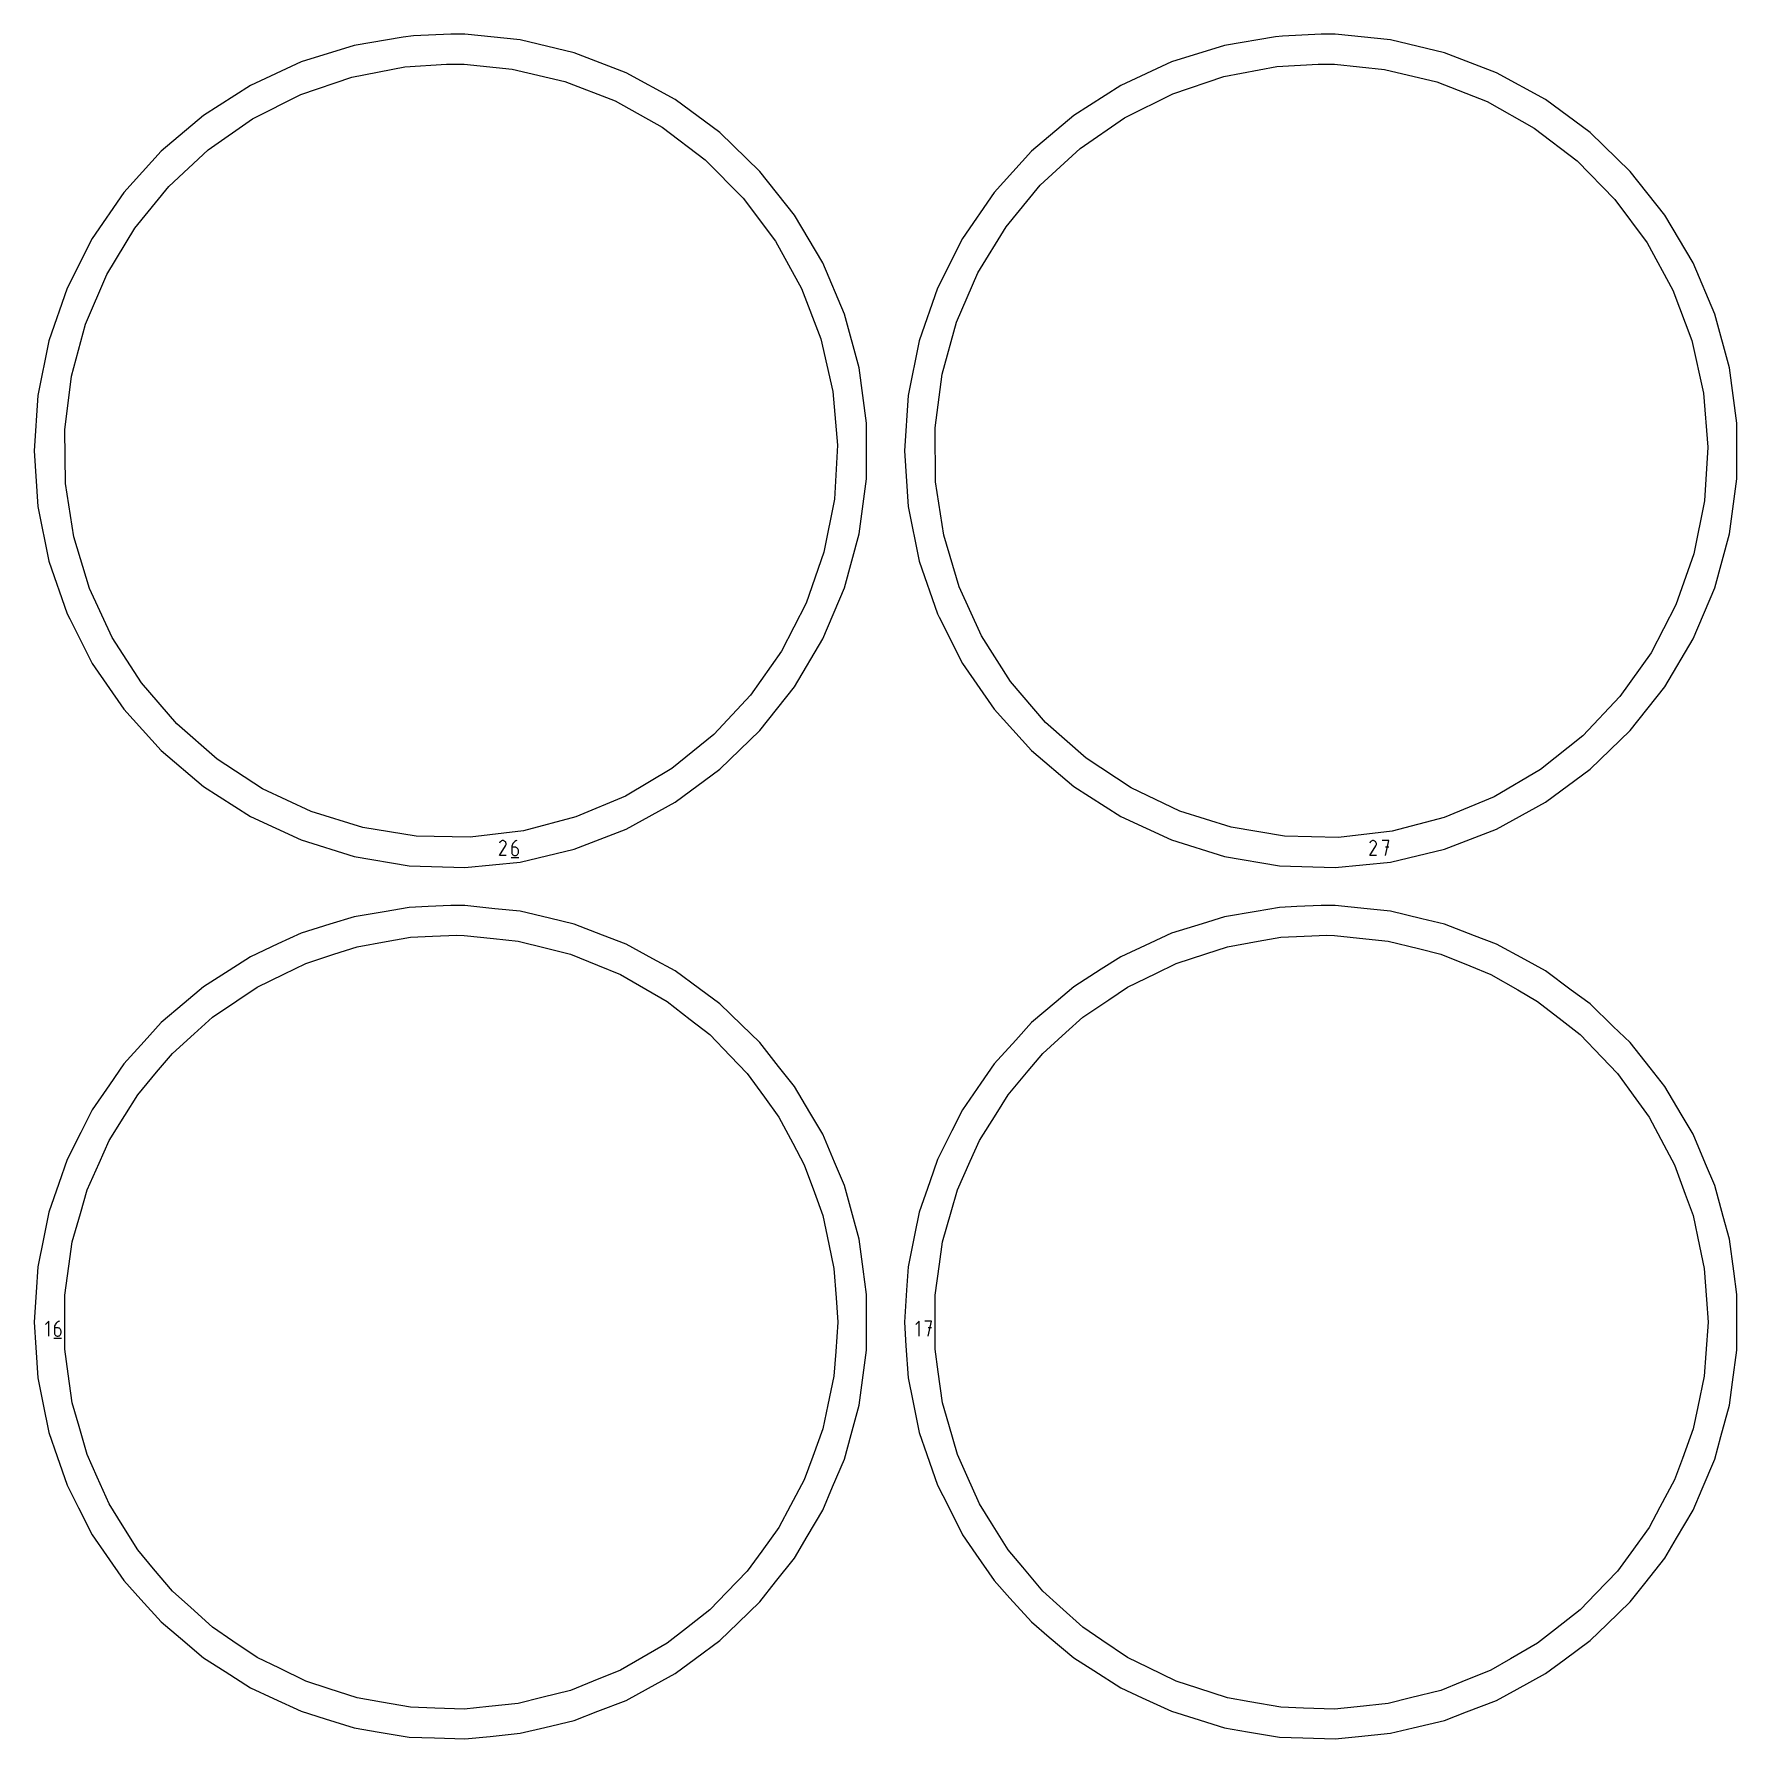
# Model space of a CAD drawing. Extents: x 0 to 800, y 0 to 1000.
# Drawn here: x 372.2 to 515.2, y 79.8 to 223 of the extents above; entities that cross this region are included whole.
import ezdxf

# ---------------------------------------------------------------- set-up
doc = ezdxf.new("R2010")
doc.units = 0

msp = doc.modelspace()

# ---------------------------------------------------------------- linework, layer by layer
at = {"layer": 'annotation', "color": 1}
for p, q in [((411.237787, 153.985344), (411.754779, 154.817636)), ((411.275313, 155.105047), (411.238577, 155.034577)), ((411.304466, 155.146386), (411.275313, 155.105047)), ((411.339443, 155.180895), (411.304466, 155.146386)), ((411.379181, 155.208297), (411.339443, 155.180895)), ((411.422615, 155.228316), (411.379181, 155.208297)), ((411.468682, 155.240675), (411.422615, 155.228316)), ((411.516318, 155.245098), (411.468682, 155.240675)), ((411.564459, 155.241308), (411.516318, 155.245098)), ((411.612041, 155.22903), (411.564459, 155.241308)), ((411.658001, 155.207987), (411.612041, 155.22903)), ((411.699108, 155.178798), (411.658001, 155.207987)), ((411.658001, 155.207987), (411.658001, 155.207987)), ((411.733477, 155.14377), (411.699108, 155.178798)), ((411.760804, 155.103979), (411.733477, 155.14377)), ((411.754779, 154.817636), (411.755397, 154.8184)), ((411.754779, 154.817636), (411.754779, 154.817636)), ((411.755397, 154.8184), (411.75599, 154.819172)), ((411.75599, 154.819172), (411.756561, 154.819956)), ((411.756561, 154.819956), (411.757115, 154.82076)), ((411.757115, 154.82076), (411.757655, 154.82159)), ((411.757655, 154.82159), (411.758185, 154.822452)), ((411.758185, 154.822452), (411.75871, 154.823353)), ((411.75871, 154.823353), (411.759232, 154.8243)), ((411.759232, 154.8243), (411.759757, 154.825299)), ((411.759757, 154.825299), (411.781103, 154.871132)), ((411.759757, 154.825299), (411.759757, 154.825299)), ((411.780783, 155.060497), (411.760804, 155.103979)), ((411.793107, 155.014397), (411.780783, 155.060497)), ((411.781103, 154.871132), (411.793573, 154.918641)), ((411.797473, 154.966754), (411.793107, 155.014397)), ((411.793573, 154.918641), (411.797473, 154.966754)), ((412.275987, 154.769282), (412.269793, 154.684132)), ((412.269793, 154.684132), (412.269793, 154.265418)), ((412.549541, 154.684132), (412.269793, 154.684132)), ((412.294067, 154.851096), (412.275987, 154.769282)), ((412.323278, 154.928557), (412.294067, 154.851096)), ((412.362864, 155.000651), (412.323278, 154.928557)), ((412.412071, 155.066366), (412.362864, 155.000651)), ((412.470143, 155.124685), (412.412071, 155.066366)), ((412.536327, 155.174595), (412.470143, 155.124685)), ((412.609867, 155.215081), (412.536327, 155.174595)), ((412.599854, 154.679642), (412.549541, 154.684132)), ((412.647197, 154.666692), (412.599854, 154.679642)), ((412.690007, 155.245129), (412.609867, 155.215081)), ((412.690783, 154.646064), (412.647197, 154.666692)), ((412.690007, 155.245129), (412.690007, 155.245129)), ((412.729823, 154.618539), (412.690783, 154.646064)), ((412.763531, 154.584896), (412.729823, 154.618539)), ((484.334278, 153.985344), (484.85127, 154.817636)), ((484.371804, 155.105047), (484.335068, 155.034577)), ((484.400957, 155.146386), (484.371804, 155.105047)), ((484.435934, 155.180895), (484.400957, 155.146386)), ((484.475672, 155.208297), (484.435934, 155.180895)), ((484.519106, 155.228316), (484.475672, 155.208297)), ((484.565173, 155.240675), (484.519106, 155.228316)), ((484.612809, 155.245098), (484.565173, 155.240675)), ((484.66095, 155.241308), (484.612809, 155.245098)), ((484.708532, 155.22903), (484.66095, 155.241308)), ((484.754492, 155.207987), (484.708532, 155.22903)), ((484.795599, 155.178798), (484.754492, 155.207987)), ((484.754492, 155.207987), (484.754492, 155.207987)), ((484.829968, 155.14377), (484.795599, 155.178798)), ((484.857295, 155.103979), (484.829968, 155.14377)), ((484.85127, 154.817636), (484.851888, 154.8184)), ((484.85127, 154.817636), (484.85127, 154.817636)), ((484.851888, 154.8184), (484.852481, 154.819172)), ((484.852481, 154.819172), (484.853052, 154.819956)), ((484.853052, 154.819956), (484.853606, 154.82076)), ((484.853606, 154.82076), (484.854146, 154.82159)), ((484.854146, 154.82159), (484.854676, 154.822452)), ((484.854676, 154.822452), (484.855201, 154.823353)), ((484.855201, 154.823353), (484.855723, 154.8243)), ((484.855723, 154.8243), (484.856247, 154.825299)), ((484.856247, 154.825299), (484.877594, 154.871132)), ((484.856247, 154.825299), (484.856247, 154.825299)), ((484.877274, 155.060497), (484.857295, 155.103979)), ((484.889598, 155.014397), (484.877274, 155.060497)), ((484.877594, 154.871132), (484.890064, 154.918641)), ((484.893964, 154.966754), (484.889598, 155.014397)), ((484.890064, 154.918641), (484.893964, 154.966754)), ((485.926451, 155.245129), (485.366245, 155.245129)), ((485.646387, 153.985354), (485.926451, 155.245129)), ((485.926451, 154.684132), (485.646387, 154.684132)), ((411.797283, 153.985344), (411.237787, 153.985344)), ((412.234755, 153.827883), (412.864643, 153.827883)), ((412.269793, 154.265418), (412.269793, 154.265418)), ((412.269793, 154.265418), (412.27431, 154.215094)), ((412.27431, 154.215094), (412.287328, 154.167722)), ((412.287328, 154.167722), (412.308051, 154.124095)), ((412.308051, 154.124095), (412.335681, 154.085004)), ((412.335681, 154.085004), (412.369421, 154.051244)), ((412.369421, 154.051244), (412.408475, 154.023606)), ((412.408475, 154.023606), (412.452044, 154.002884)), ((412.452044, 154.002884), (412.499332, 153.989869)), ((412.499332, 153.989869), (412.549541, 153.985354)), ((412.549541, 153.985354), (412.599854, 153.989869)), ((412.549541, 153.985354), (412.549541, 153.985354)), ((412.599854, 153.989869), (412.647197, 154.002884)), ((412.647197, 154.002884), (412.690783, 154.023606)), ((412.690783, 154.023606), (412.729823, 154.051244)), ((412.729823, 154.051244), (412.763531, 154.085004)), ((412.791119, 154.545918), (412.763531, 154.584896)), ((412.763531, 154.085004), (412.791119, 154.124095)), ((412.8118, 154.502385), (412.791119, 154.545918)), ((412.791119, 154.124095), (412.8118, 154.167722)), ((412.824785, 154.455079), (412.8118, 154.502385)), ((412.8118, 154.167722), (412.824785, 154.215094)), ((412.829289, 154.404779), (412.824785, 154.455079)), ((412.824785, 154.215094), (412.829289, 154.265418)), ((412.829289, 154.265418), (412.829289, 154.404779)), ((412.829289, 154.404779), (412.829289, 154.404779)), ((484.893774, 153.985344), (484.334278, 153.985344)), ((373.383218, 114.896292), (373.103154, 114.616149)), ((373.383218, 113.636518), (373.383218, 114.896292)), ((373.909078, 114.57972), (373.879868, 114.502259)), ((373.948665, 114.651815), (373.909078, 114.57972)), ((373.997871, 114.717529), (373.948665, 114.651815)), ((374.055944, 114.775849), (373.997871, 114.717529)), ((374.122128, 114.825758), (374.055944, 114.775849)), ((374.195667, 114.866244), (374.122128, 114.825758)), ((374.275808, 114.896292), (374.195667, 114.866244)), ((374.275808, 114.896292), (374.275808, 114.896292)), ((446.479709, 114.896292), (446.199645, 114.616149)), ((446.479709, 113.636518), (446.479709, 114.896292)), ((447.512252, 114.896292), (446.952045, 114.896292)), ((447.232188, 113.636518), (447.512252, 114.896292)), ((373.820556, 113.479046), (374.450443, 113.479046)), ((373.861788, 114.420446), (373.855594, 114.335295)), ((373.855594, 114.335295), (373.855594, 113.916582)), ((374.135342, 114.335295), (373.855594, 114.335295)), ((373.855594, 113.916582), (373.855594, 113.916582)), ((373.855594, 113.916582), (373.86011, 113.866258)), ((373.86011, 113.866258), (373.873129, 113.818886)), ((373.879868, 114.502259), (373.861788, 114.420446)), ((373.873129, 113.818886), (373.893851, 113.775258)), ((373.893851, 113.775258), (373.921482, 113.736168)), ((373.921482, 113.736168), (373.955222, 113.702408)), ((373.955222, 113.702408), (373.994275, 113.67477)), ((373.994275, 113.67477), (374.037845, 113.654047)), ((374.037845, 113.654047), (374.085132, 113.641033)), ((374.085132, 113.641033), (374.135342, 113.636518)), ((374.185655, 114.330805), (374.135342, 114.335295)), ((374.135342, 113.636518), (374.185655, 113.641033)), ((374.135342, 113.636518), (374.135342, 113.636518)), ((374.232998, 114.317856), (374.185655, 114.330805)), ((374.185655, 113.641033), (374.232998, 113.654047)), ((374.276584, 114.297228), (374.232998, 114.317856)), ((374.232998, 113.654047), (374.276584, 113.67477)), ((374.315624, 114.269702), (374.276584, 114.297228)), ((374.276584, 113.67477), (374.315624, 113.702408)), ((374.349332, 114.23606), (374.315624, 114.269702)), ((374.315624, 113.702408), (374.349332, 113.736168)), ((374.37692, 114.197082), (374.349332, 114.23606)), ((374.349332, 113.736168), (374.37692, 113.775258)), ((374.3976, 114.153549), (374.37692, 114.197082)), ((374.37692, 113.775258), (374.3976, 113.818886)), ((374.410586, 114.106242), (374.3976, 114.153549)), ((374.3976, 113.818886), (374.410586, 113.866258)), ((374.41509, 114.055942), (374.410586, 114.106242)), ((374.410586, 113.866258), (374.41509, 113.916582)), ((374.41509, 113.916582), (374.41509, 114.055942)), ((374.41509, 114.055942), (374.41509, 114.055942)), ((447.512252, 114.335295), (447.232188, 114.335295))]:
    msp.add_line(p, q, dxfattribs=at)
at = {"layer": 'boundary', "color": 5}
for p, q in [((399.038026, 222.005419), (394.572465, 220.620184)), ((403.158543, 222.70046), (399.038026, 222.005419)), ((404.020624, 222.801764), (403.158543, 222.70046)), ((407.151736, 222.958864), (404.020624, 222.801764)), ((408.321284, 222.939319), (407.151736, 222.958864)), ((412.97327, 222.471324), (408.321284, 222.939319)), ((417.52142, 221.387455), (412.97327, 222.471324)), ((472.134873, 222.005419), (467.669312, 220.620184)), ((476.416752, 222.727679), (472.134873, 222.005419)), ((476.994854, 222.795612), (476.416752, 222.727679)), ((480.248583, 222.958864), (476.994854, 222.795612)), ((481.418131, 222.939319), (480.248583, 222.958864)), ((486.070117, 222.471324), (481.418131, 222.939319)), ((490.618267, 221.387455), (486.070117, 222.471324)), ((394.572465, 220.620184), (390.331361, 218.652111)), ((421.88448, 219.707046), (417.52142, 221.387455)), ((467.669312, 220.620184), (463.428207, 218.652111)), ((494.981326, 219.707046), (490.618267, 221.387455)), ((425.984632, 217.460093), (421.88448, 219.707046)), ((499.081479, 217.460093), (494.981326, 219.707046)), ((390.331361, 218.652111), (386.390435, 216.136316)), ((463.428207, 218.652111), (459.487281, 216.136316)), ((386.390435, 216.136316), (382.820029, 213.117694)), ((429.748747, 214.686689), (425.984632, 217.460093)), ((459.487281, 216.136316), (455.916876, 213.117694)), ((502.845593, 214.686689), (499.081479, 217.460093)), ((433.109573, 211.43633), (429.748747, 214.686689)), ((506.206419, 211.43633), (502.845593, 214.686689)), ((382.820029, 213.117694), (379.683737, 209.650109)), ((455.916876, 213.117694), (452.780583, 209.650109)), ((436.007216, 207.767012), (433.109573, 211.43633)), ((509.104062, 207.767012), (506.206419, 211.43633)), ((379.683737, 209.650109), (377.037711, 205.795447)), ((452.780583, 209.650109), (450.134557, 205.795447)), ((438.389916, 203.744218), (436.007216, 207.767012)), ((511.486763, 203.744218), (509.104062, 207.767012)), ((377.037711, 205.795447), (374.928985, 201.622488)), ((450.134557, 205.795447), (448.025832, 201.622488)), ((440.215171, 199.439734), (438.389916, 203.744218)), ((513.312018, 199.439734), (511.486763, 203.744218)), ((374.928985, 201.622488), (373.395325, 197.205703)), ((448.025832, 201.622488), (446.492171, 197.205703)), ((441.450409, 194.930373), (440.215171, 199.439734)), ((514.547256, 194.930373), (513.312018, 199.439734)), ((373.395325, 197.205703), (372.464041, 192.623907)), ((446.492171, 197.205703), (445.560887, 192.623907)), ((442.073579, 190.296606), (441.450409, 194.930373)), ((515.170425, 190.296606), (514.547256, 194.930373)), ((372.464041, 192.623907), (372.151732, 187.958864)), ((445.560887, 192.623907), (445.248579, 187.958864)), ((442.073579, 185.621122), (442.073579, 190.296606)), ((515.170425, 185.621122), (515.170425, 190.296606)), ((372.151732, 187.958864), (372.464041, 183.29382)), ((445.248579, 187.958864), (445.560887, 183.29382)), ((441.450409, 180.987354), (442.073579, 185.621122)), ((514.547256, 180.987354), (515.170425, 185.621122)), ((372.464041, 183.29382), (373.395325, 178.712024)), ((445.560887, 183.29382), (446.492171, 178.712024)), ((440.215171, 176.477994), (441.450409, 180.987354)), ((513.312018, 176.477994), (514.547256, 180.987354)), ((373.395325, 178.712024), (374.928985, 174.295241)), ((446.492171, 178.712024), (448.025832, 174.295241)), ((438.389916, 172.17351), (440.215171, 176.477994)), ((511.486763, 172.17351), (513.312018, 176.477994)), ((374.928985, 174.295241), (375.153037, 173.851864)), ((375.153037, 173.851864), (377.037711, 170.122282)), ((448.025832, 174.295241), (448.176078, 173.997917)), ((448.176078, 173.997917), (450.134557, 170.122282)), ((436.007216, 168.150717), (438.389916, 172.17351)), ((509.104062, 168.150717), (511.486763, 172.17351)), ((377.037711, 170.122282), (379.683737, 166.267619)), ((450.134557, 170.122282), (452.780583, 166.267619)), ((433.109573, 164.481399), (436.007216, 168.150717)), ((506.206419, 164.481399), (509.104062, 168.150717)), ((379.683737, 166.267619), (382.82003, 162.800035)), ((452.780583, 166.267619), (455.916876, 162.800035)), ((429.748747, 161.231037), (433.109573, 164.481399)), ((502.845593, 161.231037), (506.206419, 164.481399)), ((382.82003, 162.800035), (386.390434, 159.781413)), ((455.916876, 162.800035), (459.487281, 159.781413)), ((425.984632, 158.457635), (429.748747, 161.231037)), ((499.081479, 158.457635), (502.845593, 161.231037)), ((386.390434, 159.781413), (390.331361, 157.265618)), ((459.487281, 159.781413), (463.428207, 157.265618)), ((421.88448, 156.210683), (425.984632, 158.457635)), ((494.981326, 156.210683), (499.081479, 158.457635)), ((390.331361, 157.265618), (394.572465, 155.297545)), ((417.52142, 154.530274), (421.88448, 156.210683)), ((463.428207, 157.265618), (467.669312, 155.297545)), ((490.618267, 154.530274), (494.981326, 156.210683)), ((394.572465, 155.297545), (399.038027, 153.91231)), ((467.669312, 155.297545), (472.134873, 153.91231)), ((399.038027, 153.91231), (403.648394, 153.134641)), ((408.321284, 152.97841), (412.97327, 153.446404)), ((412.97327, 153.446404), (417.52142, 154.530274)), ((472.134873, 153.91231), (476.745241, 153.134641)), ((481.418131, 152.97841), (486.070117, 153.446404)), ((486.070117, 153.446404), (490.618267, 154.530274)), ((403.648394, 153.134641), (408.321284, 152.97841)), ((476.745241, 153.134641), (481.418131, 152.97841)), ((401.544914, 149.272822), (399.038026, 148.849964)), ((403.648394, 149.627633), (401.544914, 149.272822)), ((405.246794, 149.707831), (403.648394, 149.627633)), ((407.151736, 149.80341), (405.246794, 149.707831)), ((407.787678, 149.792782), (407.151736, 149.80341)), ((408.321284, 149.783864), (407.787678, 149.792782)), ((410.850802, 149.529392), (408.321284, 149.783864)), ((412.97327, 149.31587), (410.850802, 149.529392)), ((415.446327, 148.726515), (412.97327, 149.31587)), ((474.803123, 149.30004), (472.134873, 148.849964)), ((476.745241, 149.627633), (474.803123, 149.30004)), ((478.221024, 149.701679), (476.745241, 149.627633)), ((480.248583, 149.80341), (478.221024, 149.701679)), ((481.418131, 149.783864), (480.248583, 149.80341)), ((484.110468, 149.513012), (481.418131, 149.783864)), ((486.070117, 149.31587), (484.110468, 149.513012)), ((488.702358, 148.68858), (486.070117, 149.31587)), ((394.572465, 147.464729), (392.637461, 146.566796)), ((397.000614, 148.217951), (394.572465, 147.464729)), ((399.038026, 148.849964), (397.000614, 148.217951)), ((417.52142, 148.232), (415.446327, 148.726515)), ((419.893834, 147.318278), (417.52142, 148.232)), ((467.669312, 147.464729), (465.882746, 146.635678)), ((470.253755, 148.266434), (467.669312, 147.464729)), ((472.134873, 148.849964), (470.253755, 148.266434)), ((490.618267, 148.232), (488.702358, 148.68858)), ((493.143387, 147.259463), (490.618267, 148.232)), ((392.637461, 146.566796), (390.331361, 145.496656)), ((421.88448, 146.551591), (419.893834, 147.318278)), ((424.113938, 145.329811), (421.88448, 146.551591)), ((465.882746, 146.635678), (463.428207, 145.496656)), ((494.981326, 146.551591), (493.143387, 147.259463)), ((497.35429, 145.251167), (494.981326, 146.551591)), ((390.331361, 145.496656), (388.533313, 144.348825)), ((425.984632, 144.304638), (424.113938, 145.329811)), ((463.428207, 145.496656), (461.768092, 144.436877)), ((499.081479, 144.304638), (497.35429, 145.251167)), ((388.533313, 144.348825), (386.390435, 142.980861)), ((428.031369, 142.7966), (425.984632, 144.304638)), ((461.768092, 144.436877), (459.487281, 142.980861)), ((501.25996, 142.699531), (499.081479, 144.304638)), ((386.390435, 142.980861), (384.761437, 141.603615)), ((429.748747, 141.531234), (428.031369, 142.7966)), ((457.983248, 141.709267), (455.916876, 139.962239)), ((459.487281, 142.980861), (457.983248, 141.709267)), ((502.845593, 141.531234), (501.25996, 142.699531)), ((384.761437, 141.603615), (382.820029, 139.962239)), ((431.576196, 139.763851), (429.748747, 141.531234)), ((504.790671, 139.650089), (502.845593, 141.531234)), ((382.820029, 139.962239), (381.389096, 138.380154)), ((433.109573, 138.280875), (431.576196, 139.763851)), ((455.916876, 139.962239), (454.595713, 138.501519)), ((506.206419, 138.280875), (504.790671, 139.650089)), ((381.389096, 138.380154), (379.683737, 136.494655)), ((434.685166, 136.285684), (433.109573, 138.280875)), ((454.595713, 138.501519), (452.780583, 136.494655)), ((507.88343, 136.157258), (506.206419, 138.280875)), ((379.683737, 136.494655), (378.476487, 134.735965)), ((436.007216, 134.611557), (434.685166, 136.285684)), ((452.780583, 136.494655), (451.665945, 134.870878)), ((509.104062, 134.611557), (507.88343, 136.157258)), ((378.476487, 134.735965), (377.037711, 132.639992)), ((437.302809, 132.424163), (436.007216, 134.611557)), ((451.665945, 134.870878), (450.134557, 132.639992)), ((510.48305, 132.283366), (509.104062, 134.611557)), ((377.037711, 132.639992), (376.075605, 130.73608)), ((438.389916, 130.588764), (437.302809, 132.424163)), ((450.134557, 132.639992), (449.246257, 130.882133)), ((511.486763, 130.588764), (510.48305, 132.283366)), ((376.075605, 130.73608), (374.928985, 128.467033)), ((439.382399, 128.2482), (438.389916, 130.588764)), ((449.246257, 130.882133), (448.025832, 128.467033)), ((512.543129, 128.097543), (511.486763, 130.588764)), ((374.928985, 128.467033), (374.229253, 126.451875)), ((440.215171, 126.284279), (439.382399, 128.2482)), ((448.025832, 128.467033), (447.379777, 126.606463)), ((513.312018, 126.284279), (512.543129, 128.097543)), ((374.229253, 126.451875), (373.395325, 124.050249)), ((440.886832, 123.832314), (440.215171, 126.284279)), ((447.379777, 126.606463), (446.492171, 124.050249)), ((514.026912, 123.674486), (513.312018, 126.284279)), ((373.395325, 124.050249), (372.970426, 121.959804)), ((441.450409, 121.774918), (440.886832, 123.832314)), ((446.492171, 124.050249), (446.099868, 122.120167)), ((514.547256, 121.774918), (514.026912, 123.674486)), ((372.970426, 121.959804), (372.464041, 119.468452)), ((441.789258, 119.255307), (441.450409, 121.774918)), ((446.099868, 122.120167), (445.560887, 119.468452)), ((514.907915, 119.093125), (514.547256, 121.774918)), ((372.464041, 119.468452), (372.32155, 117.340026)), ((442.073579, 117.141151), (441.789258, 119.255307)), ((445.560887, 119.468452), (445.429327, 117.503303)), ((515.170425, 117.141151), (514.907915, 119.093125)), ((445.429327, 117.503303), (445.248579, 114.803409)), ((372.32155, 117.340026), (372.151732, 114.803409)), ((442.073579, 114.598857), (442.073579, 117.141151)), ((515.170425, 114.435215), (515.170425, 117.141151)), ((372.151732, 114.803409), (372.294223, 112.674983)), ((442.073579, 112.465667), (442.073579, 114.598857)), ((445.248579, 114.803409), (445.380139, 112.838259)), ((515.170425, 112.465667), (515.170425, 114.435215)), ((372.294223, 112.674983), (372.464041, 110.138366)), ((441.73473, 109.946056), (442.073579, 112.465667)), ((445.380139, 112.838259), (445.560887, 110.138366)), ((514.809766, 109.783874), (515.170425, 112.465667)), ((372.464041, 110.138366), (372.888939, 108.047921)), ((441.450409, 107.8319), (441.73473, 109.946056)), ((445.560887, 110.138366), (445.95319, 108.208284)), ((514.547256, 107.8319), (514.809766, 109.783874)), ((372.888939, 108.047921), (373.395325, 105.556569)), ((440.778749, 105.379935), (441.450409, 107.8319)), ((445.95319, 108.208284), (446.492171, 105.556569)), ((513.832362, 105.222107), (514.547256, 107.8319)), ((373.395325, 105.556569), (374.095057, 103.541412)), ((440.215171, 103.322539), (440.778749, 105.379935)), ((446.492171, 105.556569), (447.138226, 103.695999)), ((513.312018, 103.322539), (513.832362, 105.222107)), ((374.095057, 103.541412), (374.928985, 101.139786)), ((439.222689, 100.981976), (440.215171, 103.322539)), ((447.138226, 103.695999), (448.025832, 101.139786)), ((512.255651, 100.831319), (513.312018, 103.322539)), ((374.928985, 101.139786), (375.891091, 99.235873)), ((438.389916, 99.018056), (439.222689, 100.981976)), ((448.025832, 101.139786), (448.914132, 99.381927)), ((511.486763, 99.018056), (512.255651, 100.831319)), ((375.891091, 99.235873), (377.037711, 96.966827)), ((437.094323, 96.830661), (438.389916, 99.018056)), ((448.914132, 99.381927), (450.134557, 96.966827)), ((510.107775, 96.689864), (511.486763, 99.018056)), ((377.037711, 96.966827), (378.24496, 95.208137)), ((436.007216, 94.995262), (437.094323, 96.830661)), ((450.134557, 96.966827), (451.249196, 95.343051)), ((509.104062, 94.995262), (510.107775, 96.689864)), ((378.24496, 95.208137), (379.683737, 93.112165)), ((434.431622, 93.00007), (436.007216, 94.995262)), ((451.249196, 95.343051), (452.780583, 93.112165)), ((507.427051, 92.871644), (509.104062, 94.995262)), ((379.683737, 93.112165), (381.11467, 91.530079)), ((452.780583, 93.112165), (454.101747, 91.651445)), ((433.109573, 91.325944), (434.431622, 93.00007)), ((454.101747, 91.651445), (455.916876, 89.64458)), ((506.206419, 91.325944), (507.427051, 92.871644)), ((381.11467, 91.530079), (382.82003, 89.64458)), ((431.282124, 89.55856), (433.109573, 91.325944)), ((504.261341, 89.444797), (506.206419, 91.325944)), ((382.82003, 89.64458), (384.449027, 88.267334)), ((429.748747, 88.075582), (431.282124, 89.55856)), ((455.916876, 89.64458), (457.420909, 88.372986)), ((502.845593, 88.075582), (504.261341, 89.444797)), ((384.449027, 88.267334), (386.390434, 86.625958)), ((427.702009, 86.567545), (429.748747, 88.075582)), ((457.420909, 88.372986), (459.487281, 86.625958)), ((500.667112, 86.470476), (502.845593, 88.075582)), ((386.390434, 86.625958), (388.188482, 85.478127)), ((425.984632, 85.302181), (427.702009, 86.567545)), ((459.487281, 86.625958), (461.147396, 85.56618)), ((499.081479, 85.302181), (500.667112, 86.470476)), ((388.188482, 85.478127), (390.331361, 84.110163)), ((423.755174, 84.0804), (425.984632, 85.302181)), ((461.147396, 85.56618), (463.428207, 84.110163)), ((496.708516, 84.001757), (499.081479, 85.302181)), ((390.331361, 84.110163), (392.266365, 83.21223)), ((392.266365, 83.21223), (394.572465, 82.14209)), ((419.512066, 82.141506), (421.88448, 83.055228)), ((421.88448, 83.055228), (423.755174, 84.0804)), ((463.428207, 84.110163), (465.214773, 83.281112)), ((465.214773, 83.281112), (467.669312, 82.14209)), ((492.456205, 82.082691), (494.981326, 83.055228)), ((494.981326, 83.055228), (496.708516, 84.001757)), ((394.572465, 82.14209), (396.609878, 81.510077)), ((417.52142, 81.374819), (419.512066, 82.141506)), ((467.669312, 82.14209), (469.550429, 81.55856)), ((490.618267, 81.374819), (492.456205, 82.082691)), ((396.609878, 81.510077), (399.038027, 80.756855)), ((399.038027, 80.756855), (401.141507, 80.402044)), ((401.141507, 80.402044), (403.648394, 79.979186)), ((410.443753, 80.036477), (412.97327, 80.29095)), ((412.97327, 80.29095), (415.048364, 80.785465)), ((415.048364, 80.785465), (417.52142, 81.374819)), ((469.550429, 81.55856), (472.134873, 80.756855)), ((472.134873, 80.756855), (474.07699, 80.429262)), ((474.07699, 80.429262), (476.745241, 79.979186)), ((483.37778, 80.020098), (486.070117, 80.29095)), ((486.070117, 80.29095), (487.986025, 80.74753)), ((487.986025, 80.74753), (490.618267, 81.374819)), ((403.648394, 79.979186), (405.7804, 79.907906)), ((405.7804, 79.907906), (408.321284, 79.822955)), ((408.321284, 79.822955), (410.443753, 80.036477)), ((476.745241, 79.979186), (478.713696, 79.913374)), ((478.713696, 79.913374), (481.418131, 79.822955)), ((481.418131, 79.822955), (483.37778, 80.020098))]:
    msp.add_line(p, q, dxfattribs=at)
at = {"layer": 'hole', "color": 5}
for p, q in [((403.280124, 220.197168), (406.790786, 220.439946)), ((406.790786, 220.439946), (408.285999, 220.439066)), ((408.285999, 220.439066), (412.3162, 220.015473)), ((476.533254, 220.224725), (480.006534, 220.446177)), ((480.006534, 220.446177), (481.382845, 220.439066)), ((481.382845, 220.439066), (485.570872, 219.998884)), ((394.544015, 217.88115), (398.831121, 219.344604)), ((398.831121, 219.344604), (403.280124, 220.197168)), ((412.3162, 220.015473), (416.72736, 218.984746)), ((467.783496, 217.950717), (472.078897, 219.393644)), ((472.078897, 219.393644), (476.533254, 220.224725)), ((485.570872, 219.998884), (489.978188, 218.946354)), ((390.50234, 215.835295), (394.544015, 217.88115)), ((416.72736, 218.984746), (420.952153, 217.350139)), ((463.730752, 215.924036), (467.783496, 217.950717)), ((489.978188, 218.946354), (494.196141, 217.290691)), ((420.952153, 217.350139), (424.908317, 215.143463)), ((494.196141, 217.290691), (498.142598, 215.064115)), ((386.784719, 213.246855), (390.50234, 215.835295)), ((424.908317, 215.143463), (428.518863, 212.407669)), ((459.999499, 213.353043), (463.730752, 215.924036)), ((498.142598, 215.064115), (501.740763, 212.309966)), ((456.662394, 210.287782), (459.999499, 213.353043)), ((383.463538, 210.166214), (386.784719, 213.246855)), ((428.518863, 212.407669), (431.71355, 209.196006)), ((501.740763, 212.309966), (504.920637, 209.08185)), ((380.603375, 206.653333), (383.463538, 210.166214)), ((431.71355, 209.196006), (434.430142, 205.570988)), ((453.784317, 206.787915), (456.662394, 210.287782)), ((504.920637, 209.08185), (507.620267, 205.442601)), ((378.25999, 202.776585), (380.603375, 206.653333)), ((451.421384, 202.921561), (453.784317, 206.787915)), ((434.430142, 205.570988), (436.615781, 201.603169)), ((507.620267, 205.442601), (509.787129, 201.463048)), ((376.478934, 198.611425), (378.25999, 202.776585)), ((449.619523, 198.763974), (451.421384, 202.921561)), ((436.615781, 201.603169), (438.227967, 197.369779)), ((509.787129, 201.463048), (511.379091, 197.220654)), ((375.294902, 194.238926), (376.478934, 198.611425)), ((448.413836, 194.396078), (449.619523, 198.763974)), ((438.227967, 197.369779), (439.2353, 192.953217)), ((511.379091, 197.220654), (512.365142, 192.797989)), ((374.730887, 189.744193), (375.294902, 194.238926)), ((447.827733, 189.902889), (448.413836, 194.396078)), ((439.2353, 192.953217), (439.618135, 188.439446)), ((512.365142, 192.797989), (512.726051, 188.281136)), ((374.797938, 185.214711), (374.730887, 189.744193)), ((447.872697, 185.371863), (447.827733, 189.902889)), ((439.618135, 188.439446), (439.369069, 183.91632)), ((512.726051, 188.281136), (512.454846, 183.758011)), ((375.494741, 180.738641), (374.797938, 185.214711)), ((448.547846, 180.891189), (447.872697, 185.371863)), ((439.369069, 183.91632), (438.492903, 179.471878)), ((512.454846, 183.758011), (511.556754, 179.31665)), ((376.80767, 176.403104), (375.494741, 180.738641)), ((449.839969, 176.54808), (448.547846, 180.891189)), ((438.492903, 179.471878), (437.00672, 175.192626)), ((511.556754, 179.31665), (510.049289, 175.0435)), ((378.711228, 172.292486), (376.80767, 176.403104)), ((451.723979, 172.427068), (449.839969, 176.54808)), ((437.00672, 175.192626), (434.939477, 171.161854)), ((510.049289, 175.0435), (507.961821, 171.021733)), ((381.168335, 168.486797), (378.711228, 172.292486)), ((454.163173, 168.608365), (451.723979, 172.427068)), ((434.939477, 171.161854), (432.331375, 167.458017)), ((507.961821, 171.021733), (505.334943, 167.329629)), ((384.13122, 165.060111), (381.168335, 168.486797)), ((457.110133, 165.1663), (454.163173, 168.608365)), ((432.331375, 167.458017), (429.233147, 164.153204)), ((505.334943, 167.329629), (502.219753, 164.039048)), ((387.542125, 162.079122), (384.13122, 165.060111)), ((460.507406, 162.167864), (457.110133, 165.1663)), ((429.233147, 164.153204), (425.705156, 161.311742)), ((502.219753, 164.039048), (498.676949, 161.214039)), ((391.334732, 159.601852), (387.542125, 162.079122)), ((464.288944, 159.67142), (460.507406, 162.167864)), ((425.705156, 161.311742), (421.816043, 158.988936)), ((498.676949, 161.214039), (494.775455, 158.909588)), ((395.435194, 157.676521), (391.334732, 159.601852)), ((421.816043, 158.988936), (417.641483, 157.229999)), ((468.381111, 157.72556), (464.288944, 159.67142)), ((494.775455, 158.909588), (490.591189, 157.17055)), ((399.763735, 156.340598), (395.435194, 157.676521)), ((472.704297, 156.368155), (468.381111, 157.72556)), ((404.236023, 155.620091), (399.763735, 156.340598)), ((413.26276, 156.069161), (408.765113, 155.52902)), ((417.641483, 157.229999), (413.26276, 156.069161)), ((477.174269, 155.62563), (472.704297, 156.368155)), ((486.205625, 156.030769), (481.704134, 155.512432)), ((490.591189, 157.17055), (486.205625, 156.030769)), ((408.765113, 155.52902), (404.236023, 155.620091)), ((481.704134, 155.512432), (477.174269, 155.62563)), ((397.32182, 145.698751), (399.289301, 146.33802)), ((399.289301, 146.33802), (401.717284, 146.766141)), ((401.717284, 146.766141), (403.754557, 147.125369)), ((403.754557, 147.125369), (405.601773, 147.222178)), ((405.601773, 147.222178), (407.669243, 147.294376)), ((407.669243, 147.294376), (408.285999, 147.283611)), ((408.285999, 147.283611), (410.737939, 147.025901)), ((410.737939, 147.025901), (412.795315, 146.809661)), ((412.795315, 146.809661), (415.187538, 146.213212)), ((415.187538, 146.213212), (417.194806, 145.712744)), ((470.569596, 145.747791), (472.386148, 146.33802)), ((472.386148, 146.33802), (474.970415, 146.793699)), ((474.970415, 146.793699), (476.851404, 147.125369)), ((476.851404, 147.125369), (478.817521, 147.228409)), ((478.817521, 147.228409), (480.726391, 147.295068)), ((480.726391, 147.295068), (481.382845, 147.283611)), ((481.382845, 147.283611), (483.992612, 147.009312)), ((483.992612, 147.009312), (485.892161, 146.809661)), ((485.892161, 146.809661), (488.438367, 146.17482)), ((488.438367, 146.17482), (490.291652, 145.712744)), ((393.117667, 144.030018), (394.977014, 144.936883)), ((394.977014, 144.936883), (397.32182, 145.698751)), ((417.194806, 145.712744), (419.480744, 144.789169)), ((419.480744, 144.789169), (421.398831, 144.014216)), ((466.357149, 144.099586), (468.07386, 144.936883)), ((468.07386, 144.936883), (470.569596, 145.747791)), ((490.291652, 145.712744), (492.724732, 144.729721)), ((492.724732, 144.729721), (494.495677, 144.014216)), ((390.901734, 142.949234), (393.117667, 144.030018)), ((421.398831, 144.014216), (423.533973, 142.781488)), ((463.99858, 142.949234), (466.357149, 144.099586)), ((494.495677, 144.014216), (496.768254, 142.70214)), ((387.142731, 140.413757), (389.186689, 141.792423)), ((389.186689, 141.792423), (390.901734, 142.949234)), ((423.533973, 142.781488), (425.325529, 141.747131)), ((425.325529, 141.747131), (427.268326, 140.229244)), ((460.239577, 140.413757), (462.4151, 141.881165)), ((462.4151, 141.881165), (463.99858, 142.949234)), ((496.768254, 142.70214), (498.422376, 141.747131)), ((498.422376, 141.747131), (500.490227, 140.131541)), ((385.605386, 139.029517), (387.142731, 140.413757)), ((458.820166, 139.135705), (460.239577, 140.413757)), ((383.773208, 137.379805), (385.605386, 139.029517)), ((427.268326, 140.229244), (428.89849, 138.955616)), ((428.89849, 138.955616), (430.611149, 137.182115)), ((456.870055, 137.379805), (458.820166, 139.135705)), ((500.490227, 140.131541), (501.995336, 138.955616)), ((501.995336, 138.955616), (503.818236, 137.067959)), ((382.443448, 135.795078), (383.773208, 137.379805)), ((430.611149, 137.182115), (432.048208, 135.694006)), ((455.642304, 135.916646), (456.870055, 137.379805)), ((503.818236, 137.067959), (505.145055, 135.694006)), ((380.858665, 133.90643), (382.443448, 135.795078)), ((432.048208, 135.694006), (433.497357, 133.699411)), ((453.955512, 133.90643), (455.642304, 135.916646)), ((505.145055, 135.694006), (506.687481, 133.571023)), ((379.762421, 132.15206), (380.858665, 133.90643)), ((433.497357, 133.699411), (434.713308, 132.025785)), ((452.943363, 132.286642), (453.955512, 133.90643)), ((506.687481, 133.571023), (507.810155, 132.025785)), ((378.455938, 130.061236), (379.762421, 132.15206)), ((434.713308, 132.025785), (435.870757, 129.848917)), ((451.552785, 130.061236), (452.943363, 132.286642)), ((507.810155, 132.025785), (509.042105, 129.708796)), ((377.614515, 128.17137), (378.455938, 130.061236)), ((435.870757, 129.848917), (436.841949, 128.022349)), ((450.775909, 128.316346), (451.552785, 130.061236)), ((509.042105, 129.708796), (509.938795, 128.022349)), ((376.611722, 125.919064), (377.614515, 128.17137)), ((436.841949, 128.022349), (437.68519, 125.705579)), ((449.708569, 125.919064), (450.775909, 128.316346)), ((509.938795, 128.022349), (510.836315, 125.556453)), ((376.041515, 123.930487), (376.611722, 125.919064)), ((437.68519, 125.705579), (438.392738, 123.761622)), ((449.182103, 124.083035), (449.708569, 125.919064)), ((510.836315, 125.556453), (511.489585, 123.761622)), ((375.361953, 121.560539), (376.041515, 123.930487)), ((438.392738, 123.761622), (438.905346, 121.350043)), ((448.458799, 121.560539), (449.182103, 124.083035)), ((511.489585, 123.761622), (512.035188, 121.194815)), ((375.074029, 119.511956), (375.361953, 121.560539)), ((438.905346, 121.350043), (439.335465, 119.326534)), ((448.192963, 119.669108), (448.458799, 121.560539)), ((512.035188, 121.194815), (512.432311, 119.326534)), ((374.730887, 117.070494), (375.074029, 119.511956)), ((439.335465, 119.326534), (439.507439, 116.867085)), ((447.827733, 117.070494), (448.192963, 119.669108)), ((512.432311, 119.326534), (512.615355, 116.708776)), ((374.730887, 115.001779), (374.730887, 117.070494)), ((439.507439, 116.867085), (439.65174, 114.803409)), ((447.827733, 115.160475), (447.827733, 117.070494)), ((512.615355, 116.708776), (512.748586, 114.803409)), ((374.730887, 112.536324), (374.730887, 115.001779)), ((439.65174, 114.803409), (439.479765, 112.343959)), ((447.827733, 112.536324), (447.827733, 115.160475)), ((512.748586, 114.803409), (512.565542, 112.18565)), ((375.018811, 110.487741), (374.730887, 112.536324)), ((439.479765, 112.343959), (439.335465, 110.280283)), ((448.09357, 110.644892), (447.827733, 112.536324)), ((512.565542, 112.18565), (512.432311, 110.280283)), ((375.361953, 108.046279), (375.018811, 110.487741)), ((439.335465, 110.280283), (438.822857, 107.868704)), ((448.4588, 108.046279), (448.09357, 110.644892)), ((512.432311, 110.280283), (511.886708, 107.713476)), ((375.93216, 106.057703), (375.361953, 108.046279)), ((438.822857, 107.868704), (438.392738, 105.845195)), ((448.985265, 106.210251), (448.4588, 108.046279)), ((511.886708, 107.713476), (511.489585, 105.845195)), ((376.611722, 103.687755), (375.93216, 106.057703)), ((449.708569, 103.687755), (448.985265, 106.210251)), ((438.392738, 105.845195), (437.549496, 103.528425)), ((511.489585, 105.845195), (510.592065, 103.3793)), ((377.453146, 101.79789), (376.611722, 103.687755)), ((437.549496, 103.528425), (436.841949, 101.584469)), ((450.485445, 101.942866), (449.708569, 103.687755)), ((510.592065, 103.3793), (509.938795, 101.584469)), ((378.455938, 99.545584), (377.453146, 101.79789)), ((451.552785, 99.545584), (450.485445, 101.942866)), ((436.841949, 101.584469), (435.684501, 99.407601)), ((509.938795, 101.584469), (508.706845, 99.267481)), ((379.552182, 97.791213), (378.455938, 99.545584)), ((435.684501, 99.407601), (434.713309, 97.581034)), ((452.564933, 97.925795), (451.552785, 99.545584)), ((508.706845, 99.267481), (507.810155, 97.581034)), ((380.858665, 95.700388), (379.552182, 97.791213)), ((434.713309, 97.581034), (433.26416, 95.586439)), ((453.955512, 95.700388), (452.564933, 97.925795)), ((507.810155, 97.581034), (506.267728, 95.458051)), ((382.188426, 94.115661), (380.858665, 95.700388)), ((433.26416, 95.586439), (432.048208, 93.912814)), ((455.183263, 94.237229), (453.955512, 95.700388)), ((506.267728, 95.458051), (505.145055, 93.912814)), ((383.773208, 92.227014), (382.188426, 94.115661)), ((432.048208, 93.912814), (430.335549, 92.139313)), ((456.870055, 92.227014), (455.183263, 94.237229)), ((505.145055, 93.912814), (503.322155, 92.025157)), ((385.310553, 90.842773), (383.773208, 92.227014)), ((430.335549, 92.139313), (428.89849, 90.651203)), ((458.289466, 90.948962), (456.870055, 92.227014)), ((503.322155, 92.025157), (501.995336, 90.651203)), ((387.142731, 89.193062), (385.310553, 90.842773)), ((428.89849, 90.651203), (426.955692, 89.133317)), ((460.239577, 89.193062), (458.289466, 90.948962)), ((501.995336, 90.651203), (499.927485, 89.035614)), ((388.857776, 88.036251), (387.142731, 89.193062)), ((426.955692, 89.133317), (425.325529, 87.859689)), ((461.823057, 88.124992), (460.239577, 89.193062)), ((499.927485, 89.035614), (498.422376, 87.859689)), ((390.901734, 86.657585), (388.857776, 88.036251)), ((425.325529, 87.859689), (423.190387, 86.626961)), ((463.998581, 86.657585), (461.823057, 88.124992)), ((498.422376, 87.859689), (496.149799, 86.547613)), ((392.76108, 85.75072), (390.901734, 86.657585)), ((423.190387, 86.626961), (421.398831, 85.592603)), ((465.715292, 85.820288), (463.998581, 86.657585)), ((496.149799, 86.547613), (494.495677, 85.592603)), ((394.977014, 84.669937), (392.76108, 85.75072)), ((396.944495, 84.030668), (394.977014, 84.669937)), ((419.112892, 84.669029), (417.194806, 83.894076)), ((421.398831, 85.592603), (419.112892, 84.669029)), ((468.07386, 84.669937), (465.715292, 85.820288)), ((469.890411, 84.079707), (468.07386, 84.669937)), ((492.062598, 84.60958), (490.291652, 83.894076)), ((494.495677, 85.592603), (492.062598, 84.60958)), ((399.289301, 83.268799), (396.944495, 84.030668)), ((401.326574, 82.909571), (399.289301, 83.268799)), ((414.802582, 83.297627), (412.795315, 82.797159)), ((417.194806, 83.894076), (414.802582, 83.297627)), ((472.386148, 83.268799), (469.890411, 84.079707)), ((474.267137, 82.937128), (472.386148, 83.268799)), ((487.745447, 83.259235), (485.892161, 82.797159)), ((490.291652, 83.894076), (487.745447, 83.259235)), ((403.754557, 82.48145), (401.326574, 82.909571)), ((405.822027, 82.409252), (403.754557, 82.48145)), ((408.285998, 82.323208), (405.822027, 82.409252)), ((410.343374, 82.539448), (408.285998, 82.323208)), ((412.795315, 82.797159), (410.343374, 82.539448)), ((476.851404, 82.48145), (474.267137, 82.937128)), ((478.760273, 82.414791), (476.851404, 82.48145)), ((481.382845, 82.323208), (478.760273, 82.414791)), ((483.282394, 82.52286), (481.382845, 82.323208)), ((485.892161, 82.797159), (483.282394, 82.52286))]:
    msp.add_line(p, q, dxfattribs=at)

doc.saveas('drawing.dxf')
